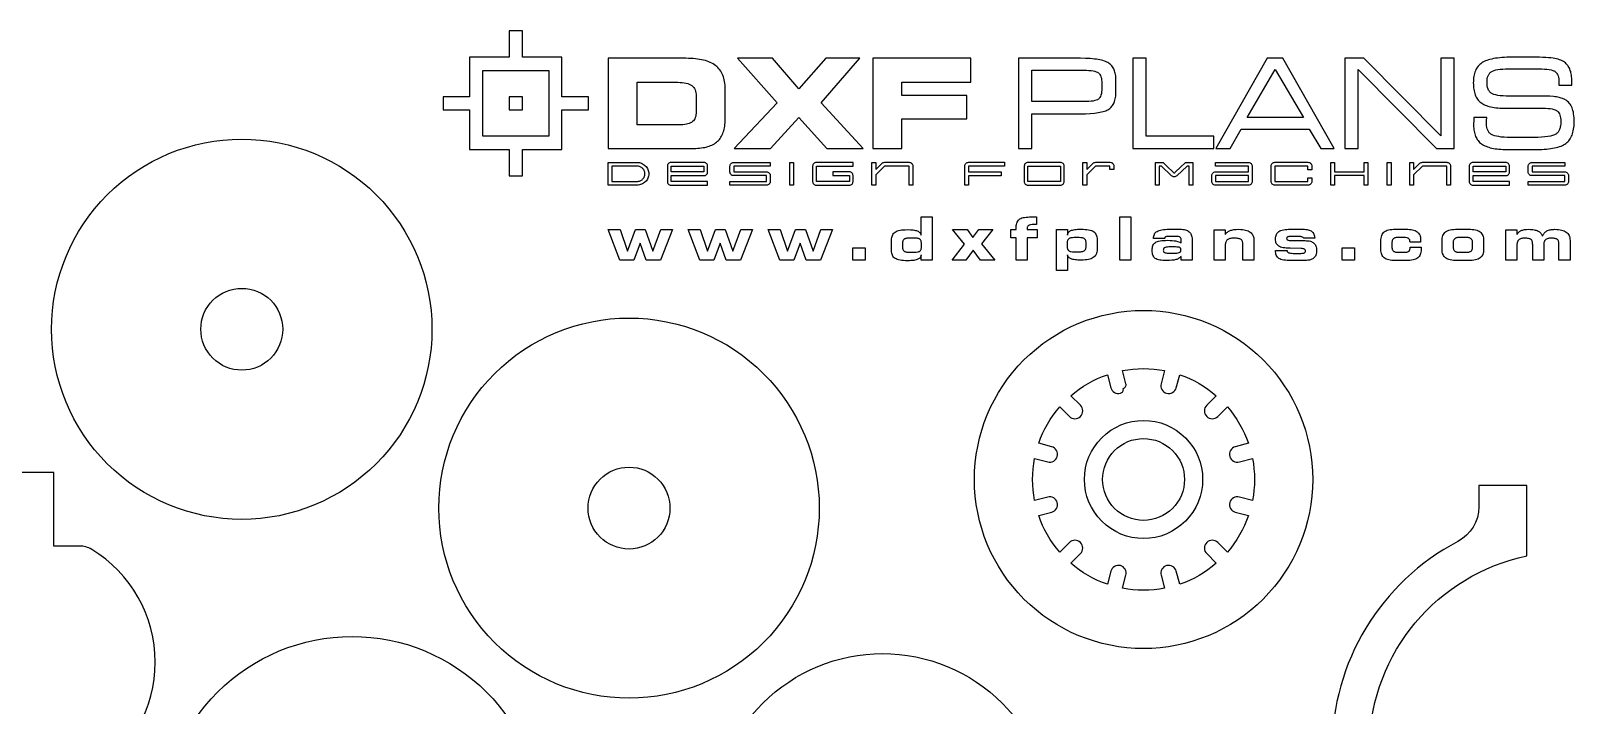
# Model space of a CAD drawing. Extents: x 17 to 786, y 12 to 791.
# Drawn here: x 423.1 to 783.9, y 633.3 to 791 of the extents above; entities that cross this region are included whole.
import ezdxf

# ---------------------------------------------------------------- set-up
doc = ezdxf.new("R2010")
doc.units = 0
doc.header["$MEASUREMENT"] = 0
for name, color, linetype in [('EXTERNAL_CUT', 62, 'CONTINUOUS'), ('HOLES', 5, 'CONTINUOUS'), ('IMPORT_-_LOGO_PADRAO', 62, 'CONTINUOUS'), ('POCKET_1MM', 3, 'CONTINUOUS')]:
    doc.layers.add(name, color=color, linetype=linetype)

msp = doc.modelspace()

# ---------------------------------------------------------------- linework, layer by layer
at = {"layer": 'EXTERNAL_CUT'}
for points in [[(472.43, 676.71, -0.414214), (427.97, 721.17, -0.414214), (472.43, 765.63, -0.414214), (516.89, 721.17, -0.414214)], [(711.17, 658.08, -0.414214), (655.26, 658.08, -0.414214), (655.26, 714, -0.414214), (711.17, 714, -0.414214)], [(562.95, 634.89, -0.414214), (518.49, 679.35, -0.414214), (562.95, 723.8, -0.414214), (607.41, 679.35, -0.414214)], [(375.84, 523.23), (428.51, 523.23), (428.51, 540.47), (434.51, 540.47, 0.137155), (437.36, 541.27, 0.563027), (437.36, 594, 0.137155), (434.51, 594.8), (428.51, 594.8), (428.51, 616.15), (434.51, 616.15, 0.137155), (437.36, 616.94, 0.563027), (437.36, 669.68, 0.137155), (434.51, 670.47), (428.51, 670.47), (428.51, 687.71), (375.84, 687.71), (375.84, 644.66), (387.03, 644.66), (387.03, 639.16), (375.84, 639.16), (375.84, 571.79), (387.03, 571.79), (387.03, 566.29), (375.84, 566.29)], [(730.98, 389.77), (739.69, 389.77), (739.69, 422.71), (770.31, 459.55), (770.31, 481.46), (775.81, 481.46), (775.81, 508.96), (770.31, 508.96), (770.31, 533.71), (775.81, 533.71), (775.81, 561.21), (770.31, 561.21), (770.31, 578.13, -0.790358), (772.8, 668.16), (772.8, 684.66), (761.6, 684.66), (761.6, 679.66, -0.278811), (756.69, 671.55, 0.604622), (756.69, 574.15, -0.278811), (761.6, 566.03), (761.6, 466.01, -0.175112), (759.48, 460.15), (733.1, 428.4, 0.175112), (730.98, 422.54)], [(498.21, 560.41, -0.414214), (453.76, 604.87, -0.414214), (498.21, 649.33, -0.414214), (542.67, 604.87, -0.414214)], [(622.2, 566.24, -0.414214), (582.66, 605.78, -0.414214), (622.2, 645.32, -0.414214), (661.73, 605.78, -0.414214)]]:
    msp.add_lwpolyline(points, format="xyb", close=True, dxfattribs=at)
at = {"layer": 'HOLES'}
for points in [[(472.43, 711.6, -0.414214), (462.86, 721.17, -0.414214), (472.43, 730.74, -0.414214), (482, 721.17, -0.414214)], [(689.98, 679.27, -0.414214), (676.45, 679.27, -0.414214), (676.45, 692.81, -0.414214), (689.98, 692.81, -0.414214)], [(562.95, 669.78, -0.414214), (553.38, 679.35, -0.414214), (562.95, 688.92, -0.414214), (572.52, 679.35, -0.414214)]]:
    msp.add_lwpolyline(points, format="xyb", close=True, dxfattribs=at)
at = {"layer": 'IMPORT_-_LOGO_PADRAO'}
for points in [[(525.7, 784.79), (525.7, 775.54), (519.53, 775.54), (519.53, 772.46), (525.7, 772.46), (525.7, 763.21), (534.94, 763.21), (534.94, 757.05), (538.03, 757.05), (538.03, 763.21), (547.27, 763.21), (547.27, 772.46), (553.44, 772.46), (553.44, 775.54), (547.27, 775.54), (547.27, 784.79), (538.03, 784.79), (538.03, 790.96), (534.94, 790.96), (534.94, 784.79)], [(576.23, 784.53), (558.06, 784.53), (558.06, 763.47), (578.06, 763.47), (578.53, 763.48), (578.98, 763.5), (579.42, 763.53), (579.84, 763.58), (580.24, 763.64), (580.63, 763.71), (581, 763.79), (581.36, 763.89), (581.7, 764), (582.03, 764.12), (582.34, 764.25), (582.63, 764.4), (582.91, 764.56), (583.17, 764.74), (583.42, 764.92), (583.65, 765.12), (583.86, 765.34), (584.06, 765.57), (584.25, 765.81), (584.43, 766.07), (584.59, 766.34), (584.73, 766.63), (584.86, 766.93), (584.98, 767.25), (585.09, 767.58), (585.18, 767.93), (585.25, 768.29), (585.32, 768.67), (585.37, 769.06), (585.4, 769.46), (585.42, 769.88), (585.43, 770.32), (585.43, 777.38), (585.42, 777.83), (585.39, 778.27), (585.35, 778.7), (585.29, 779.11), (585.21, 779.5), (585.12, 779.88), (585.01, 780.24), (584.88, 780.59), (584.73, 780.92), (584.57, 781.24), (584.38, 781.54), (584.19, 781.82), (583.97, 782.09), (583.74, 782.35), (583.48, 782.59), (583.22, 782.81), (582.93, 783.02), (582.62, 783.21), (582.3, 783.39), (581.95, 783.56), (581.59, 783.72), (581.2, 783.86), (580.79, 783.99), (580.37, 784.1), (579.92, 784.2), (579.45, 784.29), (578.97, 784.36), (578.46, 784.42), (577.93, 784.47), (577.39, 784.5), (576.82, 784.52)], [(587.52, 763.47), (596.03, 763.47), (602.67, 770.66), (609.22, 763.47), (617.66, 763.47), (607.87, 774.16), (616.86, 784.53), (608.94, 784.53), (602.67, 777.37), (596.47, 784.53), (588.27, 784.53), (597.56, 774.16)], [(642.82, 778.98), (642.82, 784.53), (619.97, 784.53), (619.97, 763.47), (626.74, 763.47), (626.74, 770.35), (641.88, 770.35), (641.88, 775.84), (626.74, 775.84), (626.74, 778.98)], [(657.13, 763.47), (657.13, 771.56), (668.48, 771.56), (669.67, 771.58), (670.76, 771.63), (671.74, 771.71), (672.19, 771.77), (672.62, 771.83), (673.02, 771.9), (673.39, 771.98), (673.74, 772.07), (674.07, 772.17), (674.36, 772.28), (674.63, 772.4), (674.88, 772.52), (675.1, 772.65), (675.3, 772.8), (675.49, 772.96), (675.66, 773.13), (675.82, 773.32), (675.97, 773.52), (676.11, 773.73), (676.23, 773.96), (676.34, 774.21), (676.44, 774.47), (676.52, 774.74), (676.59, 775.03), (676.65, 775.33), (676.7, 775.65), (676.73, 775.98), (676.75, 776.32), (676.76, 776.68), (676.76, 779.38), (676.75, 779.74), (676.73, 780.08), (676.7, 780.41), (676.65, 780.73), (676.59, 781.03), (676.52, 781.31), (676.44, 781.59), (676.34, 781.85), (676.23, 782.09), (676.11, 782.32), (675.97, 782.54), (675.82, 782.74), (675.66, 782.93), (675.48, 783.11), (675.29, 783.27), (675.09, 783.41), (674.87, 783.55), (674.63, 783.67), (674.35, 783.79), (674.06, 783.9), (673.73, 784), (673.39, 784.09), (673.01, 784.18), (672.61, 784.25), (672.19, 784.32), (671.73, 784.37), (671.26, 784.42), (670.75, 784.46), (669.67, 784.51), (668.48, 784.53), (654.02, 784.53), (654.02, 763.47)], [(680.71, 763.47), (699.67, 763.47), (699.67, 766.29), (683.83, 766.29), (683.83, 784.53), (680.71, 784.53)], [(700.11, 763.47), (703.46, 763.47), (706.06, 767.99), (721.96, 767.99), (724.63, 763.47), (727.77, 763.47), (715.79, 784.53), (712.07, 784.53)], [(733.4, 763.47), (733.4, 781.92), (751.68, 763.47), (755.78, 763.47), (755.78, 784.53), (752.69, 784.53), (752.69, 766.39), (734.67, 784.53), (730.28, 784.53), (730.28, 763.47)], [(760.45, 770.7), (760.41, 770.42), (760.39, 770.2), (760.36, 768.89), (760.37, 768.52), (760.39, 768.16), (760.43, 767.81), (760.48, 767.47), (760.54, 767.15), (760.62, 766.85), (760.71, 766.55), (760.82, 766.27), (760.94, 766.01), (761.08, 765.75), (761.23, 765.52), (761.39, 765.29), (761.57, 765.08), (761.76, 764.88), (761.97, 764.69), (762.2, 764.52), (762.43, 764.36), (762.69, 764.22), (762.97, 764.08), (763.26, 763.95), (763.57, 763.83), (763.91, 763.73), (764.26, 763.63), (764.62, 763.54), (765.01, 763.46), (765.42, 763.4), (765.84, 763.34), (766.28, 763.3), (766.74, 763.26), (767.22, 763.23), (768.24, 763.21), (775.15, 763.21), (775.75, 763.22), (776.32, 763.24), (776.87, 763.26), (777.4, 763.3), (777.9, 763.35), (778.38, 763.41), (778.84, 763.49), (779.27, 763.57), (779.69, 763.66), (780.08, 763.77), (780.44, 763.89), (780.79, 764.02), (781.11, 764.15), (781.41, 764.3), (781.68, 764.47), (781.93, 764.64), (782.17, 764.82), (782.38, 765.03), (782.59, 765.25), (782.78, 765.48), (782.95, 765.74), (783.11, 766), (783.25, 766.29), (783.38, 766.59), (783.49, 766.91), (783.59, 767.25), (783.67, 767.6), (783.74, 767.97), (783.79, 768.36), (783.83, 768.77), (783.85, 769.19), (783.86, 769.62), (783.85, 770.15), (783.83, 770.65), (783.79, 771.11), (783.74, 771.55), (783.68, 771.95), (783.59, 772.32), (783.5, 772.67), (783.39, 772.98), (783.26, 773.27), (783.1, 773.54), (782.93, 773.81), (782.73, 774.05), (782.51, 774.29), (782.26, 774.51), (781.99, 774.71), (781.7, 774.9), (781.52, 775), (781.32, 775.09), (781.1, 775.17), (780.86, 775.25), (780.34, 775.39), (779.75, 775.5), (779.42, 775.55), (779.05, 775.59), (778.21, 775.65), (777.22, 775.69), (776.08, 775.7), (768.75, 775.7), (767.96, 775.71), (767.25, 775.74), (766.6, 775.79), (766.03, 775.87), (765.53, 775.96), (765.11, 776.08), (764.92, 776.15), (764.76, 776.22), (764.61, 776.29), (764.48, 776.38), (764.36, 776.47), (764.25, 776.56), (764.14, 776.67), (764.05, 776.79), (763.96, 776.92), (763.88, 777.05), (763.74, 777.35), (763.63, 777.69), (763.56, 778.06), (763.51, 778.47), (763.5, 778.92), (763.51, 779.35), (763.56, 779.75), (763.64, 780.11), (763.75, 780.44), (763.89, 780.73), (763.97, 780.86), (764.06, 780.99), (764.16, 781.1), (764.26, 781.21), (764.38, 781.3), (764.5, 781.39), (764.63, 781.47), (764.78, 781.55), (765.13, 781.68), (765.55, 781.8), (766.03, 781.89), (766.57, 781.96), (767.18, 782.01), (767.85, 782.04), (768.59, 782.05), (775.54, 782.05), (776.27, 782.04), (776.92, 782.02), (777.51, 781.97), (778.03, 781.9), (778.49, 781.81), (778.87, 781.7), (779.04, 781.63), (779.19, 781.57), (779.33, 781.49), (779.44, 781.41), (779.55, 781.33), (779.65, 781.24), (779.74, 781.13), (779.82, 781.02), (779.97, 780.76), (780.09, 780.47), (780.19, 780.13), (780.26, 779.76), (780.3, 779.35), (780.31, 778.9), (780.31, 778.29), (783.31, 778.29), (783.31, 779.17), (783.31, 779.54), (783.29, 779.9), (783.26, 780.24), (783.22, 780.57), (783.18, 780.88), (783.12, 781.18), (783.05, 781.46), (782.96, 781.72), (782.87, 781.98), (782.76, 782.22), (782.64, 782.45), (782.5, 782.68), (782.35, 782.88), (782.19, 783.08), (782.02, 783.27), (781.83, 783.44), (781.6, 783.62), (781.34, 783.79), (781.06, 783.94), (780.76, 784.08), (780.44, 784.2), (780.1, 784.31), (779.74, 784.41), (779.35, 784.49), (778.92, 784.56), (778.42, 784.62), (777.85, 784.67), (777.22, 784.72), (776.51, 784.75), (775.73, 784.77), (773.97, 784.79), (769.35, 784.79), (768.12, 784.77), (767.55, 784.74), (766.99, 784.71), (766.47, 784.66), (765.96, 784.6), (765.48, 784.53), (765.03, 784.46), (764.6, 784.37), (764.19, 784.27), (763.81, 784.16), (763.46, 784.04), (763.12, 783.91), (762.82, 783.76), (762.53, 783.61), (762.27, 783.45), (762.03, 783.27), (761.81, 783.08), (761.6, 782.88), (761.41, 782.66), (761.23, 782.42), (761.07, 782.17), (760.92, 781.9), (760.79, 781.62), (760.67, 781.32), (760.57, 781.01), (760.49, 780.68), (760.42, 780.33), (760.36, 779.97), (760.32, 779.6), (760.3, 779.21), (760.29, 778.8), (760.3, 778.4), (760.32, 778.02), (760.35, 777.65), (760.4, 777.29), (760.46, 776.95), (760.54, 776.63), (760.62, 776.32), (760.73, 776.02), (760.84, 775.74), (760.97, 775.48), (761.11, 775.23), (761.27, 774.99), (761.44, 774.77), (761.62, 774.57), (761.82, 774.38), (762.03, 774.2), (762.26, 774.04), (762.51, 773.89), (762.77, 773.74), (763.05, 773.61), (763.36, 773.49), (763.68, 773.38), (764.02, 773.28), (764.38, 773.19), (764.76, 773.11), (765.16, 773.04), (765.57, 772.98), (766.01, 772.94), (766.46, 772.9), (766.94, 772.87), (767.94, 772.85), (776.56, 772.85), (777.18, 772.84), (777.75, 772.81), (778.26, 772.76), (778.72, 772.69), (779.11, 772.6), (779.45, 772.49), (779.73, 772.35), (779.85, 772.28), (779.96, 772.2), (780.14, 772.02), (780.3, 771.8), (780.44, 771.55), (780.55, 771.26), (780.63, 770.94), (780.7, 770.58), (780.73, 770.19), (780.74, 769.76), (780.73, 769.23), (780.67, 768.74), (780.63, 768.52), (780.58, 768.31), (780.52, 768.1), (780.45, 767.91), (780.37, 767.74), (780.29, 767.57), (780.19, 767.41), (780.09, 767.27), (779.97, 767.13), (779.85, 767.01), (779.72, 766.9), (779.58, 766.8), (779.43, 766.7), (779.25, 766.62), (779.05, 766.54), (778.82, 766.46), (778.57, 766.39), (778.31, 766.33), (777.7, 766.22), (777, 766.14), (776.22, 766.08), (775.34, 766.05), (774.37, 766.03), (769.05, 766.03), (768.24, 766.04), (767.5, 766.08), (766.84, 766.13), (766.24, 766.21), (765.71, 766.3), (765.25, 766.42), (764.85, 766.56), (764.68, 766.64), (764.53, 766.73), (764.39, 766.82), (764.26, 766.92), (764.14, 767.03), (764.03, 767.14), (763.93, 767.27), (763.83, 767.4), (763.75, 767.55), (763.67, 767.7), (763.6, 767.86), (763.54, 768.03), (763.45, 768.39), (763.4, 768.79), (763.38, 769.22), (763.41, 770.02), (763.44, 770.7)], [(528.78, 781.71), (534.94, 781.71), (538.03, 781.71), (544.19, 781.71), (544.19, 775.54), (544.19, 772.46), (544.19, 766.3), (538.03, 766.3), (534.94, 766.3), (528.78, 766.3), (528.78, 772.46), (528.78, 775.54)], [(657.13, 774.4), (657.13, 781.74), (669.21, 781.74), (669.84, 781.73), (670.42, 781.7), (670.94, 781.66), (671.4, 781.59), (671.8, 781.51), (672.15, 781.41), (672.43, 781.29), (672.56, 781.22), (672.66, 781.15), (672.76, 781.07), (672.85, 780.98), (672.93, 780.88), (673.01, 780.76), (673.15, 780.51), (673.26, 780.21), (673.35, 779.87), (673.41, 779.48), (673.45, 779.05), (673.46, 778.58), (673.46, 777.6), (673.45, 777.12), (673.41, 776.68), (673.35, 776.29), (673.26, 775.95), (673.15, 775.64), (673.01, 775.38), (672.93, 775.27), (672.85, 775.17), (672.76, 775.08), (672.66, 775), (672.56, 774.92), (672.43, 774.86), (672.14, 774.74), (671.8, 774.64), (671.4, 774.55), (670.94, 774.49), (670.42, 774.44), (669.84, 774.41), (669.21, 774.4)], [(707.42, 770.7), (713.95, 781.95), (720.6, 770.7)], [(574.33, 778.92), (574.88, 778.91), (575.39, 778.87), (575.86, 778.81), (576.29, 778.73), (576.68, 778.62), (577.04, 778.48), (577.35, 778.32), (577.63, 778.14), (577.87, 777.93), (578.07, 777.7), (578.25, 777.44), (578.4, 777.15), (578.51, 776.83), (578.59, 776.48), (578.64, 776.11), (578.65, 775.71), (578.65, 772.1), (578.64, 771.7), (578.6, 771.34), (578.54, 771), (578.44, 770.69), (578.33, 770.41), (578.18, 770.16), (578.01, 769.93), (577.81, 769.73), (577.59, 769.56), (577.33, 769.41), (577.04, 769.28), (576.72, 769.18), (576.37, 769.1), (575.98, 769.04), (575.56, 769), (575.11, 768.99), (564.84, 768.99), (564.84, 778.92)], [(534.94, 775.54), (534.94, 772.46), (538.03, 772.46), (538.03, 775.54)], [(558.06, 760.19), (558.94, 760.19), (564.82, 760.19), (564.82, 760.19), (565.1, 760.17), (565.37, 760.13), (565.64, 760.07), (565.89, 759.98), (566.13, 759.87), (566.36, 759.73), (566.57, 759.58), (566.76, 759.41), (566.94, 759.22), (567.1, 759.02), (567.24, 758.8), (567.35, 758.56), (567.45, 758.32), (567.51, 758.07), (567.56, 757.8), (567.57, 757.53), (567.56, 757.26), (567.51, 756.99), (567.45, 756.74), (567.35, 756.5), (567.24, 756.26), (567.1, 756.04), (566.94, 755.84), (566.76, 755.65), (566.57, 755.48), (566.36, 755.33), (566.13, 755.19), (565.89, 755.08), (565.64, 754.99), (565.37, 754.93), (565.1, 754.89), (564.82, 754.87), (564.82, 754.87), (558.06, 754.87), (558.06, 755.74), (558.06, 759.32)], [(564.82, 759.32), (558.94, 759.32), (558.94, 755.74), (564.82, 755.74), (565.01, 755.75), (565.19, 755.78), (565.37, 755.82), (565.54, 755.88), (565.7, 755.96), (565.85, 756.05), (566, 756.15), (566.13, 756.27), (566.25, 756.39), (566.35, 756.53), (566.45, 756.68), (566.52, 756.84), (566.59, 757), (566.63, 757.17), (566.66, 757.35), (566.67, 757.53), (566.66, 757.71), (566.63, 757.89), (566.59, 758.06), (566.52, 758.23), (566.45, 758.38), (566.35, 758.53), (566.25, 758.67), (566.13, 758.79), (566, 758.91), (565.85, 759.01), (565.7, 759.1), (565.54, 759.18), (565.37, 759.24), (565.19, 759.28), (565.01, 759.31)], [(571.91, 755.74), (571.92, 755.57), (571.97, 755.4), (572.05, 755.26), (572.16, 755.13), (572.29, 755.02), (572.44, 754.94), (572.6, 754.89), (572.78, 754.87), (581.33, 754.87), (581.33, 755.74), (573.65, 755.74), (572.78, 755.74), (572.78, 756.62), (572.78, 757.09), (580.43, 757.09), (580.45, 757.09), (580.45, 757.09), (580.63, 757.11), (580.8, 757.16), (580.94, 757.24), (581.07, 757.35), (581.18, 757.48), (581.26, 757.63), (581.31, 757.79), (581.33, 757.97), (581.33, 759.3), (581.33, 759.32), (581.31, 759.49), (581.26, 759.66), (581.18, 759.81), (581.07, 759.93), (580.94, 760.04), (580.8, 760.12), (580.63, 760.17), (580.45, 760.19), (572.78, 760.19), (572.6, 760.17), (572.44, 760.12), (572.29, 760.04), (572.16, 759.93), (572.05, 759.81), (571.97, 759.66), (571.92, 759.49), (571.91, 759.32), (571.91, 759.3)], [(580.45, 759.32), (580.45, 759.3), (580.45, 758.84), (580.45, 758.44), (580.45, 757.97), (579.58, 757.97), (572.78, 757.97), (572.78, 758.44), (572.78, 759.3), (572.78, 759.32), (573.65, 759.32), (579.58, 759.32)], [(586.54, 759.32), (586.56, 759.49), (586.61, 759.66), (586.69, 759.81), (586.8, 759.93), (586.93, 760.04), (587.08, 760.12), (587.24, 760.17), (587.42, 760.19), (595.94, 760.19), (595.94, 759.32), (588.29, 759.32), (587.42, 759.32), (587.42, 758.84), (587.42, 758.44), (587.42, 757.99), (587.42, 757.97), (588.29, 757.97), (595.07, 757.97), (595.09, 757.97), (595.27, 757.95), (595.43, 757.9), (595.58, 757.82), (595.71, 757.71), (595.82, 757.58), (595.9, 757.43), (595.95, 757.27), (595.97, 757.09), (595.97, 757.07), (595.97, 755.74), (595.95, 755.57), (595.9, 755.4), (595.82, 755.26), (595.71, 755.13), (595.58, 755.02), (595.43, 754.94), (595.27, 754.89), (595.09, 754.87), (586.54, 754.87), (586.54, 755.74), (594.22, 755.74), (595.09, 755.74), (595.09, 756.22), (595.09, 756.62), (595.09, 757.07), (595.09, 757.09), (594.22, 757.09), (587.44, 757.09), (587.42, 757.09), (587.42, 757.09), (587.24, 757.11), (587.08, 757.16), (586.93, 757.24), (586.8, 757.35), (586.69, 757.48), (586.61, 757.63), (586.56, 757.79), (586.54, 757.97), (586.54, 757.99)], [(600.51, 760.19), (601.39, 760.19), (601.39, 754.87), (600.51, 754.87)], [(605.87, 755.74), (605.89, 755.57), (605.94, 755.4), (606.02, 755.26), (606.13, 755.13), (606.26, 755.02), (606.41, 754.94), (606.57, 754.89), (606.75, 754.87), (606.77, 754.87), (614.42, 754.87), (614.45, 754.87), (614.62, 754.89), (614.79, 754.94), (614.94, 755.02), (615.07, 755.13), (615.17, 755.26), (615.25, 755.4), (615.3, 755.57), (615.32, 755.74), (615.32, 757.09), (615.3, 757.27), (615.25, 757.43), (615.17, 757.58), (615.07, 757.71), (614.94, 757.82), (614.79, 757.9), (614.62, 757.95), (614.45, 757.97), (614.43, 757.97), (610.62, 757.97), (610.62, 757.09), (613.57, 757.09), (614.45, 757.09), (614.45, 756.62), (614.45, 756.22), (614.45, 755.74), (606.77, 755.74), (606.75, 755.74), (606.75, 756.62), (606.75, 758.44), (606.75, 759.32), (606.77, 759.32), (607.62, 759.32), (615.32, 759.32), (615.32, 760.19), (606.77, 760.19), (606.75, 760.19), (606.57, 760.17), (606.41, 760.12), (606.26, 760.04), (606.13, 759.93), (606.02, 759.81), (605.94, 759.66), (605.89, 759.49), (605.87, 759.32)], [(622.7, 759.34), (620.62, 757.26), (620.62, 754.87), (619.74, 754.87), (619.74, 760.19), (620.62, 760.19), (620.62, 758.5), (622.1, 759.98), (622.22, 760.08), (622.35, 760.16), (622.51, 760.2), (622.73, 760.22), (628.39, 760.22), (628.57, 760.2), (628.73, 760.15), (628.88, 760.07), (629.01, 759.96), (629.12, 759.83), (629.2, 759.69), (629.25, 759.52), (629.27, 759.34), (629.27, 754.9), (628.39, 754.9), (628.39, 758.47), (628.39, 759.34), (627.52, 759.34), (623.24, 759.34)], [(641.42, 759.34), (641.43, 759.52), (641.48, 759.69), (641.56, 759.83), (641.67, 759.96), (641.8, 760.07), (641.95, 760.15), (642.11, 760.2), (642.29, 760.22), (650.73, 760.22), (650.73, 759.34), (643.17, 759.34), (642.29, 759.34), (642.29, 758.47), (642.29, 757.96), (649.93, 757.96), (649.93, 757.08), (642.29, 757.08), (642.29, 754.9), (641.42, 754.9)], [(664.68, 759.34), (664.65, 759.52), (664.6, 759.68), (664.52, 759.82), (664.41, 759.94), (664.28, 760.05), (664.14, 760.12), (663.98, 760.17), (663.8, 760.19), (656.2, 760.19), (656.02, 760.17), (655.86, 760.12), (655.72, 760.05), (655.59, 759.94), (655.48, 759.82), (655.4, 759.68), (655.35, 759.52), (655.32, 759.34), (655.32, 759.34), (655.32, 755.74), (655.34, 755.57), (655.39, 755.4), (655.47, 755.26), (655.58, 755.13), (655.71, 755.02), (655.86, 754.94), (656.02, 754.89), (656.2, 754.87), (663.8, 754.87), (663.98, 754.89), (664.14, 754.94), (664.29, 755.02), (664.42, 755.13), (664.53, 755.26), (664.61, 755.4), (664.66, 755.57), (664.68, 755.74), (664.68, 759.32)], [(656.2, 755.74), (656.2, 756.62), (656.2, 758.44), (656.2, 759.32), (657.07, 759.32), (662.93, 759.32), (663.8, 759.32), (663.8, 758.44), (663.8, 756.62), (663.8, 755.74), (662.93, 755.74), (657.07, 755.74)], [(672.43, 759.34), (672, 759.34), (669.92, 757.26), (669.92, 756.67), (669.92, 756.31), (669.92, 754.87), (669.05, 754.87), (669.05, 760.19), (669.35, 760.19), (669.64, 760.19), (669.92, 760.19), (669.92, 758.5), (671.4, 759.98), (671.52, 760.08), (671.65, 760.16), (671.82, 760.2), (672.03, 760.22), (672.43, 760.22), (672.95, 760.22), (675.37, 760.22), (675.55, 760.2), (675.71, 760.15), (675.86, 760.07), (675.99, 759.96), (676.1, 759.83), (676.18, 759.69), (676.23, 759.52), (676.25, 759.34), (676.25, 758.5), (675.37, 758.5), (675.37, 758.8), (675.37, 759.34), (674.5, 759.34), (672.95, 759.34), (672.54, 759.34)], [(687.76, 760.16), (688.62, 759.34), (688.64, 759.34), (688.64, 759.33), (690.14, 757.9), (690.27, 757.79), (690.33, 757.76), (690.38, 757.75), (690.44, 757.75), (690.49, 757.78), (690.63, 757.9), (693.01, 760.16), (693.01, 760.19), (693.89, 760.19), (694.76, 760.19), (694.76, 754.87), (693.89, 754.87), (693.89, 759.32), (693.89, 759.34), (693.42, 759.34), (691.01, 757.06), (690.87, 756.95), (690.72, 756.87), (690.55, 756.82), (690.39, 756.81), (690.22, 756.82), (690.06, 756.87), (689.91, 756.95), (689.77, 757.06), (687.38, 759.32), (686.89, 759.32), (686.89, 754.87), (686.89, 754.84), (686.01, 754.84), (686.01, 760.16), (686.89, 760.16)], [(700.02, 760.19), (707.76, 760.19), (707.93, 760.17), (708.1, 760.12), (708.25, 760.04), (708.37, 759.93), (708.48, 759.81), (708.56, 759.66), (708.61, 759.49), (708.63, 759.32), (708.63, 759.29), (708.63, 755.74), (708.63, 755.72), (708.61, 755.54), (708.56, 755.38), (708.48, 755.23), (708.37, 755.1), (708.25, 754.99), (708.1, 754.91), (707.93, 754.86), (707.76, 754.84), (700.02, 754.84), (699.85, 754.86), (699.68, 754.91), (699.53, 754.99), (699.4, 755.1), (699.3, 755.23), (699.22, 755.38), (699.17, 755.54), (699.15, 755.72), (699.15, 757.09), (699.17, 757.27), (699.22, 757.43), (699.3, 757.58), (699.4, 757.71), (699.53, 757.82), (699.68, 757.9), (699.85, 757.95), (700.02, 757.97), (700.02, 757.97), (707.76, 757.97), (707.76, 758.44), (707.76, 759.32), (706.88, 759.32), (700.02, 759.32)], [(722.52, 755.76), (722.52, 755.72), (722.51, 755.54), (722.45, 755.38), (722.37, 755.23), (722.27, 755.1), (722.14, 754.99), (721.99, 754.91), (721.82, 754.86), (721.65, 754.84), (713.92, 754.84), (713.74, 754.86), (713.57, 754.91), (713.43, 754.99), (713.3, 755.1), (713.19, 755.23), (713.11, 755.38), (713.06, 755.54), (713.04, 755.72), (713.04, 755.74), (713.04, 759.34), (713.06, 759.52), (713.11, 759.69), (713.19, 759.83), (713.3, 759.96), (713.43, 760.07), (713.57, 760.15), (713.74, 760.2), (713.92, 760.22), (721.65, 760.22), (721.82, 760.2), (721.99, 760.15), (722.14, 760.07), (722.27, 759.96), (722.37, 759.83), (722.45, 759.69), (722.51, 759.52), (722.52, 759.34), (722.52, 759.31), (722.52, 758.47), (721.65, 758.47), (721.65, 758.47), (721.65, 759.32), (721.65, 759.32), (721.65, 759.34), (720.77, 759.34), (714.79, 759.34), (713.92, 759.34), (713.92, 758.47), (713.92, 756.59), (713.92, 755.74), (713.92, 755.72), (714.79, 755.72), (720.77, 755.72), (721.65, 755.72), (721.65, 755.74), (721.65, 755.74), (721.65, 756.59), (721.65, 756.59), (722.52, 756.59)], [(734.78, 757.09), (727.86, 757.09), (727.86, 754.87), (726.99, 754.87), (726.99, 760.19), (727.86, 760.19), (727.86, 757.97), (734.78, 757.97), (734.78, 760.19), (735.66, 760.19), (735.66, 754.87), (734.78, 754.87)], [(740.19, 760.19), (741.06, 760.19), (741.06, 754.87), (740.19, 754.87)], [(748.99, 759.34), (748.96, 759.34), (748.42, 759.34), (746.33, 757.26), (746.33, 756.57), (746.33, 756.31), (746.33, 754.87), (745.46, 754.87), (745.46, 760.19), (745.76, 760.19), (746.08, 760.19), (746.33, 760.19), (746.33, 758.5), (747.82, 759.98), (747.93, 760.08), (748.07, 760.16), (748.23, 760.2), (748.45, 760.22), (748.99, 760.22), (749.36, 760.22), (754.11, 760.22), (754.29, 760.2), (754.45, 760.15), (754.6, 760.07), (754.73, 759.96), (754.84, 759.83), (754.92, 759.69), (754.97, 759.52), (754.99, 759.34), (754.99, 754.9), (754.11, 754.9), (754.11, 758.47), (754.11, 759.34), (753.24, 759.34), (749.36, 759.34)], [(759.35, 755.74), (759.36, 755.57), (759.41, 755.4), (759.5, 755.26), (759.6, 755.13), (759.73, 755.02), (759.88, 754.94), (760.04, 754.89), (760.22, 754.87), (768.77, 754.87), (768.77, 755.74), (761.1, 755.74), (760.22, 755.74), (760.22, 756.62), (760.22, 757.09), (767.87, 757.09), (767.9, 757.09), (767.9, 757.09), (768.07, 757.11), (768.24, 757.16), (768.38, 757.24), (768.51, 757.35), (768.62, 757.48), (768.7, 757.63), (768.75, 757.79), (768.77, 757.97), (768.77, 759.3), (768.77, 759.32), (768.75, 759.49), (768.7, 759.66), (768.62, 759.81), (768.51, 759.93), (768.38, 760.04), (768.24, 760.12), (768.07, 760.17), (767.9, 760.19), (760.22, 760.19), (760.04, 760.17), (759.88, 760.12), (759.73, 760.04), (759.6, 759.93), (759.5, 759.81), (759.41, 759.66), (759.36, 759.49), (759.35, 759.32), (759.35, 759.3), (759.35, 759.3)], [(767.9, 759.32), (767.9, 759.3), (767.9, 758.84), (767.9, 758.44), (767.9, 757.97), (767.02, 757.97), (760.22, 757.97), (760.22, 758.44), (760.22, 759.3), (760.22, 759.32), (761.1, 759.32), (767.02, 759.32)], [(773.13, 759.32), (773.15, 759.49), (773.2, 759.66), (773.28, 759.81), (773.39, 759.93), (773.52, 760.04), (773.66, 760.12), (773.83, 760.17), (774.01, 760.19), (781.68, 760.19), (781.68, 759.32), (774.88, 759.32), (774.01, 759.32), (774.01, 758.84), (774.01, 758.44), (774.01, 757.99), (774.01, 757.97), (774.88, 757.97), (781.66, 757.97), (781.68, 757.97), (781.86, 757.95), (782.02, 757.9), (782.17, 757.82), (782.3, 757.71), (782.41, 757.58), (782.49, 757.43), (782.54, 757.27), (782.55, 757.09), (782.55, 757.07), (782.55, 755.74), (782.54, 755.57), (782.49, 755.4), (782.41, 755.26), (782.3, 755.13), (782.17, 755.02), (782.02, 754.94), (781.86, 754.89), (781.68, 754.87), (773.13, 754.87), (773.13, 755.74), (780.81, 755.74), (781.68, 755.74), (781.68, 756.22), (781.68, 756.62), (781.68, 757.07), (781.68, 757.09), (780.81, 757.09), (774.03, 757.09), (774.01, 757.09), (774.01, 757.09), (773.83, 757.11), (773.66, 757.16), (773.51, 757.24), (773.38, 757.35), (773.28, 757.48), (773.2, 757.63), (773.15, 757.79), (773.13, 757.97), (773.13, 757.99), (773.13, 757.99)], [(700.02, 757.09), (700.02, 757.09), (700.02, 756.59), (700.02, 756.22), (700.02, 755.72), (700.9, 755.72), (706.88, 755.72), (707.76, 755.72), (707.76, 756.59), (707.76, 757.09), (700.9, 757.09)], [(631.25, 743.15), (631.25, 747.43), (633.82, 747.43), (633.82, 737.33), (631.25, 737.33), (631.25, 738.6), (631.22, 738.42), (631.17, 738.25), (631.1, 738.1), (631.01, 737.96), (630.9, 737.83), (630.77, 737.71), (630.62, 737.61), (630.45, 737.53), (630.26, 737.45), (630.04, 737.38), (629.78, 737.33), (629.5, 737.28), (629.19, 737.25), (628.84, 737.22), (628.47, 737.21), (628.07, 737.2), (627.57, 737.21), (627.11, 737.23), (626.68, 737.28), (626.3, 737.34), (625.95, 737.41), (625.65, 737.51), (625.38, 737.62), (625.15, 737.74), (624.95, 737.89), (624.78, 738.06), (624.63, 738.26), (624.51, 738.48), (624.42, 738.72), (624.36, 738.99), (624.32, 739.28), (624.3, 739.59), (624.3, 741.95), (624.32, 742.28), (624.36, 742.59), (624.42, 742.87), (624.51, 743.13), (624.63, 743.36), (624.78, 743.56), (624.95, 743.74), (625.15, 743.9), (625.38, 744.03), (625.64, 744.15), (625.95, 744.25), (626.29, 744.33), (626.67, 744.39), (627.08, 744.43), (627.53, 744.46), (628.02, 744.47), (628.77, 744.45), (629.1, 744.43), (629.4, 744.39), (629.68, 744.35), (629.92, 744.3), (630.14, 744.24), (630.33, 744.17), (630.5, 744.09), (630.66, 743.99), (630.79, 743.89), (630.92, 743.76), (631.02, 743.63), (631.11, 743.48), (631.19, 743.32)], [(656, 737.33), (653.42, 737.33), (653.42, 742.52), (652.17, 742.52), (652.17, 744.47), (653.42, 744.47), (653.42, 744.7), (653.43, 745.06), (653.46, 745.4), (653.52, 745.7), (653.59, 745.98), (653.69, 746.23), (653.81, 746.46), (653.96, 746.65), (654.12, 746.82), (654.31, 746.96), (654.54, 747.08), (654.8, 747.19), (655.09, 747.28), (655.41, 747.34), (655.77, 747.39), (656.16, 747.42), (656.58, 747.43), (658.23, 747.43), (658.23, 745.65), (658.15, 745.65), (657.54, 745.68), (657.15, 745.66), (656.82, 745.62), (656.55, 745.55), (656.44, 745.51), (656.34, 745.45), (656.26, 745.39), (656.19, 745.32), (656.13, 745.24), (656.08, 745.15), (656.04, 745.05), (656.01, 744.95), (655.99, 744.83), (655.99, 744.7), (655.99, 744.56), (656, 744.47), (658.36, 744.47), (658.36, 742.52), (656, 742.52)], [(680.22, 737.33), (677.65, 737.33), (677.65, 747.43), (680.22, 747.43)], [(560.78, 737.33), (558.06, 744.47), (560.9, 744.47), (562.58, 739.41), (564.44, 744.47), (566.75, 744.47), (568.54, 739.41), (570.35, 744.47), (573.08, 744.47), (570.31, 737.33), (566.97, 737.33), (565.57, 741.29), (564.08, 737.33)], [(579.48, 737.33), (576.77, 744.47), (579.61, 744.47), (581.29, 739.41), (583.15, 744.47), (585.45, 744.47), (587.25, 739.41), (589.06, 744.47), (591.79, 744.47), (589.02, 737.33), (585.68, 737.33), (584.27, 741.29), (582.79, 737.33)], [(598.19, 737.33), (595.48, 744.47), (598.31, 744.47), (599.99, 739.41), (601.85, 744.47), (604.16, 744.47), (605.96, 739.41), (607.76, 744.47), (610.5, 744.47), (607.72, 737.33), (604.38, 737.33), (602.98, 741.29), (601.49, 737.33)], [(641.7, 737.33), (638.45, 737.33), (641.34, 741.08), (638.54, 744.47), (641.95, 744.47), (643.32, 742.6), (644.69, 744.47), (648, 744.47), (645.35, 741.16), (648.47, 737.33), (645.12, 737.33), (643.37, 739.69)], [(665.41, 738.61), (665.41, 734.91), (662.84, 734.91), (662.84, 744.47), (665.41, 744.47), (665.41, 743.16), (665.44, 743.34), (665.49, 743.51), (665.56, 743.67), (665.65, 743.81), (665.76, 743.94), (665.88, 744.05), (666.03, 744.16), (666.2, 744.24), (666.4, 744.32), (666.62, 744.38), (666.87, 744.44), (667.16, 744.49), (667.47, 744.52), (667.81, 744.55), (668.59, 744.57), (669.09, 744.56), (669.55, 744.53), (669.97, 744.49), (670.36, 744.43), (670.7, 744.35), (671.01, 744.26), (671.28, 744.15), (671.51, 744.02), (671.71, 743.88), (671.88, 743.71), (672.02, 743.51), (672.14, 743.29), (672.24, 743.05), (672.3, 742.78), (672.34, 742.49), (672.35, 742.18), (672.35, 739.82), (672.34, 739.5), (672.3, 739.21), (672.23, 738.94), (672.13, 738.69), (672.01, 738.47), (671.86, 738.26), (671.68, 738.08), (671.47, 737.93), (671.23, 737.79), (670.96, 737.67), (670.66, 737.57), (670.32, 737.49), (669.95, 737.42), (669.54, 737.38), (669.1, 737.35), (668.63, 737.34), (667.87, 737.36), (667.53, 737.38), (667.23, 737.41), (666.95, 737.45), (666.7, 737.5), (666.48, 737.56), (666.3, 737.62), (666.13, 737.7), (665.98, 737.79), (665.85, 737.9), (665.73, 738.01), (665.63, 738.14), (665.54, 738.29), (665.47, 738.44)], [(694.56, 737.33), (691.99, 737.33), (691.99, 738.19), (691.88, 738.07), (691.77, 737.96), (691.63, 737.85), (691.49, 737.76), (691.33, 737.67), (691.16, 737.59), (690.98, 737.52), (690.78, 737.46), (690.35, 737.36), (689.84, 737.29), (689.28, 737.24), (688.65, 737.23), (688.18, 737.24), (687.74, 737.26), (687.35, 737.3), (686.99, 737.36), (686.68, 737.43), (686.4, 737.52), (686.16, 737.63), (685.96, 737.75), (685.78, 737.89), (685.63, 738.06), (685.51, 738.25), (685.41, 738.48), (685.32, 738.72), (685.27, 739), (685.23, 739.29), (685.22, 739.62), (685.23, 739.94), (685.27, 740.23), (685.33, 740.5), (685.41, 740.74), (685.52, 740.96), (685.65, 741.15), (685.8, 741.32), (685.98, 741.46), (686.19, 741.58), (686.44, 741.68), (686.73, 741.77), (687.07, 741.84), (687.45, 741.9), (687.87, 741.94), (688.33, 741.96), (688.83, 741.97), (689.4, 741.96), (689.92, 741.93), (690.38, 741.88), (690.78, 741.82), (691.14, 741.73), (691.46, 741.63), (691.75, 741.5), (691.99, 741.36), (691.99, 742.12), (691.97, 742.3), (691.92, 742.45), (691.84, 742.59), (691.73, 742.7), (691.59, 742.79), (691.42, 742.85), (691.22, 742.89), (690.99, 742.9), (688.89, 742.9), (688.71, 742.89), (688.55, 742.87), (688.42, 742.82), (688.32, 742.77), (688.24, 742.69), (688.18, 742.6), (688.15, 742.49), (688.14, 742.36), (685.55, 742.36), (685.55, 742.44), (685.57, 742.72), (685.61, 742.97), (685.67, 743.2), (685.76, 743.41), (685.88, 743.61), (686.03, 743.78), (686.2, 743.93), (686.39, 744.07), (686.62, 744.18), (686.88, 744.29), (687.18, 744.37), (687.51, 744.44), (687.87, 744.5), (688.27, 744.53), (688.71, 744.56), (689.18, 744.57), (691.7, 744.57), (692.05, 744.56), (692.38, 744.53), (692.68, 744.48), (692.97, 744.42), (693.22, 744.34), (693.46, 744.24), (693.67, 744.12), (693.86, 743.99), (694.02, 743.83), (694.16, 743.66), (694.29, 743.46), (694.38, 743.25), (694.46, 743.02), (694.52, 742.77), (694.55, 742.5), (694.56, 742.21)], [(702.31, 737.33), (699.74, 737.33), (699.74, 744.43), (702.31, 744.43), (702.31, 743.33), (702.43, 743.49), (702.55, 743.63), (702.68, 743.77), (702.82, 743.89), (702.96, 744), (703.11, 744.1), (703.27, 744.19), (703.44, 744.26), (703.62, 744.33), (703.83, 744.38), (704.06, 744.43), (704.31, 744.47), (704.87, 744.52), (705.52, 744.54), (705.94, 744.53), (706.34, 744.5), (706.71, 744.45), (707.05, 744.38), (707.36, 744.28), (707.65, 744.17), (707.91, 744.04), (708.14, 743.89), (708.34, 743.71), (708.52, 743.52), (708.67, 743.31), (708.79, 743.07), (708.89, 742.82), (708.96, 742.55), (709, 742.25), (709.01, 741.94), (709.01, 737.33), (706.44, 737.33), (706.44, 740.92), (706.43, 741.15), (706.41, 741.36), (706.38, 741.54), (706.33, 741.71), (706.27, 741.85), (706.2, 741.98), (706.11, 742.08), (706.01, 742.17), (705.89, 742.24), (705.75, 742.3), (705.58, 742.35), (705.39, 742.39), (705.17, 742.43), (704.93, 742.45), (704.38, 742.47), (704.11, 742.46), (703.86, 742.44), (703.63, 742.41), (703.42, 742.37), (703.23, 742.32), (703.06, 742.25), (702.91, 742.17), (702.79, 742.08), (702.67, 741.97), (702.58, 741.85), (702.5, 741.71), (702.43, 741.56), (702.38, 741.38), (702.34, 741.2), (702.32, 740.99), (702.31, 740.77)], [(714.04, 739.58), (716.77, 739.58), (716.77, 739.56), (716.77, 739.48), (716.79, 739.4), (716.81, 739.33), (716.85, 739.27), (716.9, 739.21), (716.95, 739.16), (717.1, 739.07), (717.29, 739.01), (717.53, 738.96), (717.82, 738.93), (718.17, 738.92), (720.05, 738.92), (720.31, 738.93), (720.53, 738.95), (720.71, 738.99), (720.84, 739.05), (720.94, 739.12), (721.02, 739.22), (721.06, 739.33), (721.07, 739.47), (721.06, 739.6), (721.01, 739.71), (720.93, 739.81), (720.83, 739.88), (720.68, 739.95), (720.5, 740), (720.28, 740.03), (720.02, 740.06), (717.47, 740.11), (717.01, 740.11), (716.58, 740.14), (716.2, 740.18), (715.84, 740.23), (715.53, 740.3), (715.25, 740.39), (715.01, 740.49), (714.81, 740.6), (714.64, 740.73), (714.49, 740.89), (714.36, 741.06), (714.25, 741.26), (714.17, 741.48), (714.12, 741.72), (714.08, 741.98), (714.07, 742.26), (714.08, 742.56), (714.12, 742.83), (714.18, 743.09), (714.27, 743.32), (714.38, 743.53), (714.52, 743.72), (714.68, 743.88), (714.87, 744.03), (715.09, 744.15), (715.34, 744.26), (715.62, 744.36), (715.94, 744.43), (716.29, 744.49), (716.68, 744.53), (717.1, 744.56), (717.55, 744.57), (720.47, 744.57), (720.81, 744.56), (721.13, 744.53), (721.42, 744.49), (721.69, 744.44), (721.94, 744.36), (722.16, 744.28), (722.36, 744.17), (722.54, 744.05), (722.7, 743.91), (722.84, 743.76), (722.95, 743.58), (723.05, 743.39), (723.13, 743.18), (723.18, 742.96), (723.21, 742.71), (723.23, 742.45), (720.66, 742.45), (720.6, 742.55), (720.51, 742.63), (720.39, 742.71), (720.24, 742.76), (720.07, 742.81), (719.87, 742.84), (719.64, 742.86), (719.38, 742.87), (717.58, 742.87), (717.34, 742.86), (717.14, 742.84), (716.98, 742.81), (716.86, 742.76), (716.77, 742.7), (716.71, 742.62), (716.67, 742.53), (716.66, 742.41), (716.67, 742.3), (716.71, 742.2), (716.78, 742.12), (716.87, 742.05), (717.01, 742), (717.23, 741.96), (717.51, 741.93), (717.86, 741.9), (721, 741.9), (721.34, 741.88), (721.65, 741.85), (721.93, 741.81), (722.2, 741.75), (722.44, 741.67), (722.66, 741.57), (722.85, 741.46), (723.02, 741.33), (723.17, 741.18), (723.3, 741.02), (723.41, 740.84), (723.5, 740.63), (723.57, 740.41), (723.62, 740.17), (723.65, 739.91), (723.66, 739.63), (723.65, 739.31), (723.61, 739.02), (723.56, 738.75), (723.48, 738.51), (723.38, 738.29), (723.26, 738.09), (723.12, 737.92), (722.95, 737.77), (722.76, 737.64), (722.53, 737.53), (722.26, 737.44), (721.97, 737.36), (721.64, 737.3), (721.28, 737.26), (720.88, 737.24), (720.45, 737.23), (717.83, 737.23), (717.3, 737.24), (716.82, 737.26), (716.38, 737.3), (715.98, 737.36), (715.63, 737.43), (715.32, 737.52), (715.06, 737.62), (714.84, 737.74), (714.66, 737.88), (714.5, 738.05), (714.36, 738.24), (714.25, 738.46), (714.16, 738.7), (714.1, 738.97), (714.06, 739.26)], [(742.11, 737.23), (741.67, 737.24), (741.26, 737.27), (740.89, 737.32), (740.54, 737.38), (740.23, 737.47), (739.95, 737.57), (739.71, 737.7), (739.49, 737.84), (739.3, 738.01), (739.14, 738.2), (739, 738.42), (738.89, 738.66), (738.8, 738.92), (738.74, 739.21), (738.7, 739.52), (738.69, 739.86), (738.69, 741.8), (738.7, 742.17), (738.74, 742.51), (738.8, 742.82), (738.88, 743.11), (738.99, 743.36), (739.12, 743.59), (739.27, 743.79), (739.45, 743.95), (739.66, 744.1), (739.9, 744.22), (740.18, 744.33), (740.49, 744.41), (740.84, 744.48), (741.23, 744.53), (741.65, 744.56), (742.11, 744.57), (744.54, 744.57), (744.97, 744.56), (745.37, 744.53), (745.74, 744.48), (746.08, 744.42), (746.4, 744.33), (746.68, 744.23), (746.93, 744.11), (747.15, 743.98), (747.34, 743.82), (747.51, 743.64), (747.65, 743.44), (747.77, 743.22), (747.86, 742.97), (747.92, 742.71), (747.96, 742.43), (747.98, 742.12), (747.97, 741.84), (747.93, 741.54), (745.5, 741.54), (745.5, 741.58), (745.49, 741.71), (745.48, 741.84), (745.45, 741.95), (745.42, 742.06), (745.37, 742.16), (745.32, 742.24), (745.25, 742.32), (745.17, 742.39), (745.08, 742.44), (744.98, 742.49), (744.86, 742.54), (744.73, 742.57), (744.44, 742.62), (744.08, 742.63), (742.82, 742.63), (742.42, 742.62), (742.24, 742.6), (742.08, 742.56), (741.93, 742.53), (741.81, 742.48), (741.7, 742.42), (741.61, 742.35), (741.53, 742.28), (741.46, 742.19), (741.41, 742.08), (741.36, 741.96), (741.32, 741.82), (741.3, 741.67), (741.28, 741.51), (741.28, 741.33), (741.28, 740.42), (741.28, 740.25), (741.3, 740.1), (741.33, 739.96), (741.36, 739.84), (741.41, 739.72), (741.48, 739.62), (741.55, 739.53), (741.63, 739.45), (741.73, 739.38), (741.84, 739.32), (741.97, 739.27), (742.11, 739.23), (742.26, 739.2), (742.43, 739.18), (742.82, 739.16), (743.95, 739.16), (744.39, 739.18), (744.75, 739.22), (744.89, 739.26), (745.02, 739.3), (745.13, 739.35), (745.21, 739.4), (745.28, 739.47), (745.35, 739.55), (745.4, 739.65), (745.44, 739.76), (745.47, 739.88), (745.5, 740.02), (745.51, 740.33), (748.07, 740.33), (748.08, 740.15), (748.08, 739.88), (748.07, 739.54), (748.03, 739.22), (747.97, 738.92), (747.89, 738.65), (747.77, 738.41), (747.64, 738.19), (747.47, 738), (747.29, 737.84), (747.07, 737.7), (746.82, 737.57), (746.53, 737.47), (746.21, 737.38), (745.86, 737.31), (745.47, 737.27), (745.04, 737.24), (744.59, 737.23)], [(756.58, 737.23), (756.11, 737.24), (755.68, 737.27), (755.28, 737.31), (754.92, 737.38), (754.6, 737.47), (754.3, 737.57), (754.05, 737.7), (753.82, 737.84), (753.63, 738.01), (753.46, 738.2), (753.32, 738.41), (753.21, 738.65), (753.12, 738.92), (753.05, 739.21), (753.01, 739.52), (753, 739.86), (753, 741.8), (753.01, 742.17), (753.05, 742.51), (753.11, 742.82), (753.2, 743.1), (753.31, 743.35), (753.45, 743.58), (753.62, 743.78), (753.8, 743.95), (754.02, 744.09), (754.28, 744.22), (754.57, 744.32), (754.89, 744.41), (755.26, 744.48), (755.66, 744.53), (756.09, 744.56), (756.56, 744.57), (759.15, 744.57), (759.6, 744.56), (760.03, 744.53), (760.42, 744.48), (760.77, 744.41), (761.1, 744.32), (761.39, 744.21), (761.65, 744.09), (761.87, 743.94), (762.07, 743.77), (762.23, 743.58), (762.38, 743.36), (762.49, 743.11), (762.58, 742.84), (762.65, 742.55), (762.69, 742.23), (762.7, 741.89), (762.7, 739.9), (762.69, 739.55), (762.65, 739.23), (762.59, 738.93), (762.5, 738.66), (762.39, 738.42), (762.25, 738.2), (762.08, 738.01), (761.89, 737.84), (761.67, 737.7), (761.42, 737.57), (761.13, 737.47), (760.8, 737.38), (760.44, 737.31), (760.05, 737.27), (759.61, 737.24), (759.15, 737.23)], [(770.49, 737.33), (767.92, 737.33), (767.92, 744.43), (770.49, 744.43), (770.49, 743.33), (770.59, 743.49), (770.7, 743.63), (770.82, 743.77), (770.94, 743.89), (771.07, 744), (771.21, 744.1), (771.36, 744.19), (771.51, 744.26), (771.67, 744.33), (771.86, 744.38), (772.05, 744.43), (772.27, 744.47), (772.75, 744.52), (773.29, 744.54), (773.63, 744.53), (773.94, 744.51), (774.24, 744.48), (774.52, 744.44), (774.77, 744.38), (775.01, 744.32), (775.23, 744.24), (775.42, 744.14), (775.6, 744.04), (775.77, 743.92), (775.92, 743.79), (776.05, 743.64), (776.17, 743.48), (776.27, 743.3), (776.35, 743.11), (776.42, 742.91), (776.52, 743.11), (776.62, 743.31), (776.74, 743.48), (776.87, 743.65), (777.01, 743.79), (777.16, 743.93), (777.31, 744.05), (777.48, 744.15), (777.66, 744.24), (777.86, 744.32), (778.07, 744.39), (778.3, 744.44), (778.54, 744.48), (778.8, 744.51), (779.08, 744.53), (779.37, 744.54), (779.8, 744.53), (780.2, 744.5), (780.58, 744.45), (780.93, 744.38), (781.25, 744.29), (781.53, 744.18), (781.8, 744.05), (782.03, 743.9), (782.23, 743.73), (782.41, 743.53), (782.56, 743.32), (782.68, 743.09), (782.77, 742.83), (782.84, 742.56), (782.88, 742.26), (782.9, 741.94), (782.9, 737.33), (780.32, 737.33), (780.32, 740.92), (780.32, 741.15), (780.3, 741.36), (780.27, 741.54), (780.23, 741.71), (780.18, 741.85), (780.11, 741.98), (780.04, 742.08), (779.95, 742.17), (779.84, 742.24), (779.72, 742.3), (779.57, 742.35), (779.41, 742.39), (779.22, 742.43), (779.01, 742.45), (778.53, 742.47), (778.3, 742.46), (778.09, 742.44), (777.89, 742.41), (777.71, 742.37), (777.55, 742.32), (777.4, 742.25), (777.27, 742.18), (777.16, 742.09), (777.06, 741.99), (776.97, 741.87), (776.9, 741.73), (776.84, 741.59), (776.8, 741.42), (776.77, 741.24), (776.75, 741.05), (776.74, 740.84), (776.74, 737.33), (774.17, 737.33), (774.17, 740.92), (774.16, 741.15), (774.14, 741.36), (774.11, 741.54), (774.07, 741.71), (774.02, 741.85), (773.95, 741.98), (773.88, 742.08), (773.79, 742.17), (773.68, 742.24), (773.55, 742.3), (773.4, 742.35), (773.23, 742.39), (773.04, 742.43), (772.83, 742.45), (772.34, 742.47), (772.1, 742.46), (771.88, 742.44), (771.68, 742.41), (771.5, 742.37), (771.33, 742.32), (771.18, 742.25), (771.04, 742.17), (770.92, 742.08), (770.82, 741.98), (770.73, 741.86), (770.66, 741.73), (770.6, 741.58), (770.55, 741.42), (770.51, 741.24), (770.49, 741.05), (770.49, 740.84)], [(618.13, 737.33), (615.27, 737.33), (615.27, 740.19), (618.13, 740.19)], [(629.66, 739.17), (630.08, 739.19), (630.42, 739.24), (630.57, 739.28), (630.71, 739.33), (630.82, 739.39), (630.92, 739.45), (631.01, 739.52), (631.08, 739.61), (631.15, 739.71), (631.2, 739.82), (631.24, 739.94), (631.27, 740.07), (631.29, 740.22), (631.29, 740.37), (631.29, 741.23), (631.29, 741.4), (631.27, 741.56), (631.24, 741.71), (631.2, 741.84), (631.15, 741.95), (631.09, 742.06), (631.02, 742.15), (630.94, 742.22), (630.84, 742.29), (630.73, 742.34), (630.59, 742.39), (630.44, 742.43), (630.28, 742.46), (630.09, 742.48), (629.66, 742.49), (628.5, 742.49), (628.09, 742.48), (627.91, 742.45), (627.75, 742.42), (627.6, 742.38), (627.47, 742.33), (627.35, 742.28), (627.25, 742.21), (627.16, 742.13), (627.08, 742.05), (627.02, 741.95), (626.97, 741.83), (626.93, 741.71), (626.9, 741.58), (626.88, 741.43), (626.87, 741.27), (626.87, 740.39), (626.88, 740.23), (626.9, 740.08), (626.92, 739.95), (626.96, 739.82), (627.02, 739.71), (627.08, 739.61), (627.15, 739.53), (627.24, 739.45), (627.34, 739.39), (627.45, 739.33), (627.58, 739.28), (627.73, 739.24), (627.9, 739.21), (628.08, 739.19), (628.5, 739.17)], [(667, 742.59), (666.58, 742.58), (666.24, 742.52), (666.09, 742.49), (665.95, 742.44), (665.84, 742.39), (665.74, 742.32), (665.65, 742.25), (665.57, 742.16), (665.51, 742.06), (665.46, 741.95), (665.42, 741.83), (665.39, 741.7), (665.37, 741.55), (665.36, 741.4), (665.36, 740.54), (665.37, 740.36), (665.39, 740.21), (665.41, 740.06), (665.45, 739.93), (665.5, 739.82), (665.56, 739.72), (665.63, 739.63), (665.71, 739.55), (665.81, 739.49), (665.93, 739.44), (666.06, 739.39), (666.21, 739.35), (666.57, 739.3), (667, 739.29), (668.16, 739.29), (668.57, 739.3), (668.75, 739.32), (668.91, 739.35), (669.06, 739.39), (669.19, 739.44), (669.31, 739.5), (669.41, 739.56), (669.5, 739.64), (669.57, 739.73), (669.64, 739.82), (669.69, 739.94), (669.73, 740.06), (669.76, 740.19), (669.78, 740.34), (669.78, 740.49), (669.78, 741.38), (669.78, 741.54), (669.76, 741.69), (669.73, 741.82), (669.69, 741.95), (669.64, 742.06), (669.58, 742.16), (669.51, 742.24), (669.42, 742.32), (669.32, 742.38), (669.21, 742.44), (669.07, 742.48), (668.93, 742.52), (668.76, 742.55), (668.58, 742.58), (668.16, 742.59)], [(690.68, 740.41), (689.11, 740.41), (688.78, 740.4), (688.51, 740.37), (688.29, 740.32), (688.12, 740.24), (688.05, 740.2), (687.99, 740.14), (687.95, 740.08), (687.91, 740.01), (687.85, 739.86), (687.83, 739.67), (687.85, 739.5), (687.9, 739.35), (687.98, 739.23), (688.1, 739.14), (688.26, 739.08), (688.48, 739.03), (688.76, 739), (689.11, 738.99), (690.68, 738.99), (691.01, 739), (691.28, 739.03), (691.5, 739.09), (691.67, 739.16), (691.74, 739.21), (691.8, 739.26), (691.85, 739.32), (691.89, 739.38), (691.94, 739.54), (691.96, 739.73), (691.94, 739.9), (691.9, 740.05), (691.86, 740.12), (691.81, 740.17), (691.76, 740.22), (691.7, 740.26), (691.54, 740.33), (691.31, 740.37), (691.03, 740.4)], [(732.52, 737.33), (729.66, 737.33), (729.66, 740.19), (732.52, 740.19)], [(757.25, 739.16), (758.46, 739.16), (758.89, 739.18), (759.08, 739.2), (759.25, 739.23), (759.4, 739.27), (759.54, 739.32), (759.66, 739.38), (759.76, 739.45), (759.85, 739.53), (759.92, 739.62), (759.98, 739.72), (760.04, 739.84), (760.08, 739.97), (760.11, 740.11), (760.13, 740.26), (760.13, 740.43), (760.13, 741.37), (760.12, 741.54), (760.11, 741.69), (760.08, 741.83), (760.04, 741.96), (759.98, 742.07), (759.92, 742.18), (759.84, 742.27), (759.75, 742.35), (759.65, 742.41), (759.53, 742.47), (759.39, 742.52), (759.24, 742.56), (759.07, 742.59), (758.88, 742.62), (758.46, 742.63), (757.25, 742.63), (756.81, 742.62), (756.62, 742.59), (756.45, 742.56), (756.29, 742.52), (756.15, 742.47), (756.04, 742.42), (755.94, 742.35), (755.85, 742.27), (755.78, 742.18), (755.71, 742.07), (755.66, 741.95), (755.62, 741.82), (755.6, 741.67), (755.58, 741.51), (755.57, 741.33), (755.57, 740.42), (755.58, 740.25), (755.6, 740.1), (755.63, 739.96), (755.67, 739.84), (755.72, 739.72), (755.79, 739.62), (755.87, 739.53), (755.96, 739.45), (756.06, 739.38), (756.18, 739.32), (756.32, 739.27), (756.47, 739.23), (756.64, 739.2), (756.83, 739.18)]]:
    msp.add_lwpolyline(points, close=True, dxfattribs=at)
at = {"layer": 'POCKET_1MM'}
for points in [[(678.46, 707.32, 0.414214), (679.11, 708.44), (678.29, 711.5, -0.095807), (688.14, 711.5), (687.32, 708.44, 0.414214), (688.61, 706.2, 0.414214), (690.86, 707.49), (691.68, 710.55, -0.095807), (700.2, 705.62), (697.97, 703.39, 0.414214), (697.97, 700.79, 0.414214), (700.56, 700.79), (702.8, 703.03, -0.095807), (707.72, 694.5), (704.66, 693.69, 0.414214), (703.37, 691.44, 0.414214), (705.61, 690.14), (708.67, 690.96, -0.095807), (708.67, 681.12), (705.61, 681.94, 0.414214), (703.37, 680.64, 0.414214), (704.66, 678.39), (707.72, 677.58, -0.095807), (702.8, 669.05), (700.56, 671.29, 0.414214), (697.97, 671.29, 0.414214), (697.97, 668.69), (700.2, 666.46, -0.095807), (691.68, 661.53), (690.86, 664.59, 0.414214), (688.61, 665.89, 0.414214), (687.32, 663.64), (688.14, 660.59, -0.095807), (678.29, 660.59), (679.11, 663.64, 0.414214), (677.81, 665.89, 0.414214), (675.57, 664.59), (674.75, 661.53, -0.095807), (666.22, 666.46), (668.46, 668.69, 0.414214), (668.46, 671.29, 0.414214), (665.87, 671.29), (663.63, 669.05, -0.095807), (658.71, 677.58), (661.76, 678.39, 0.414214), (663.06, 680.64, 0.414214), (660.81, 681.94), (657.76, 681.12, -0.095807), (657.76, 690.96), (660.81, 690.14, 0.414214), (663.06, 691.44, 0.414214), (661.76, 693.69), (658.71, 694.5, -0.095807), (663.63, 703.03), (665.87, 700.79, 0.414214), (668.46, 700.79, 0.414214), (668.46, 703.39), (666.22, 705.62, -0.095807), (674.75, 710.55), (675.57, 707.49, 0.414214), (677.81, 706.2, 0.414214)], [(692.98, 676.27, -0.414214), (673.44, 676.27, -0.414214), (673.44, 695.81, -0.414214), (692.98, 695.81, -0.414214)]]:
    msp.add_lwpolyline(points, format="xyb", close=True, dxfattribs=at)

doc.saveas('drawing.dxf')
